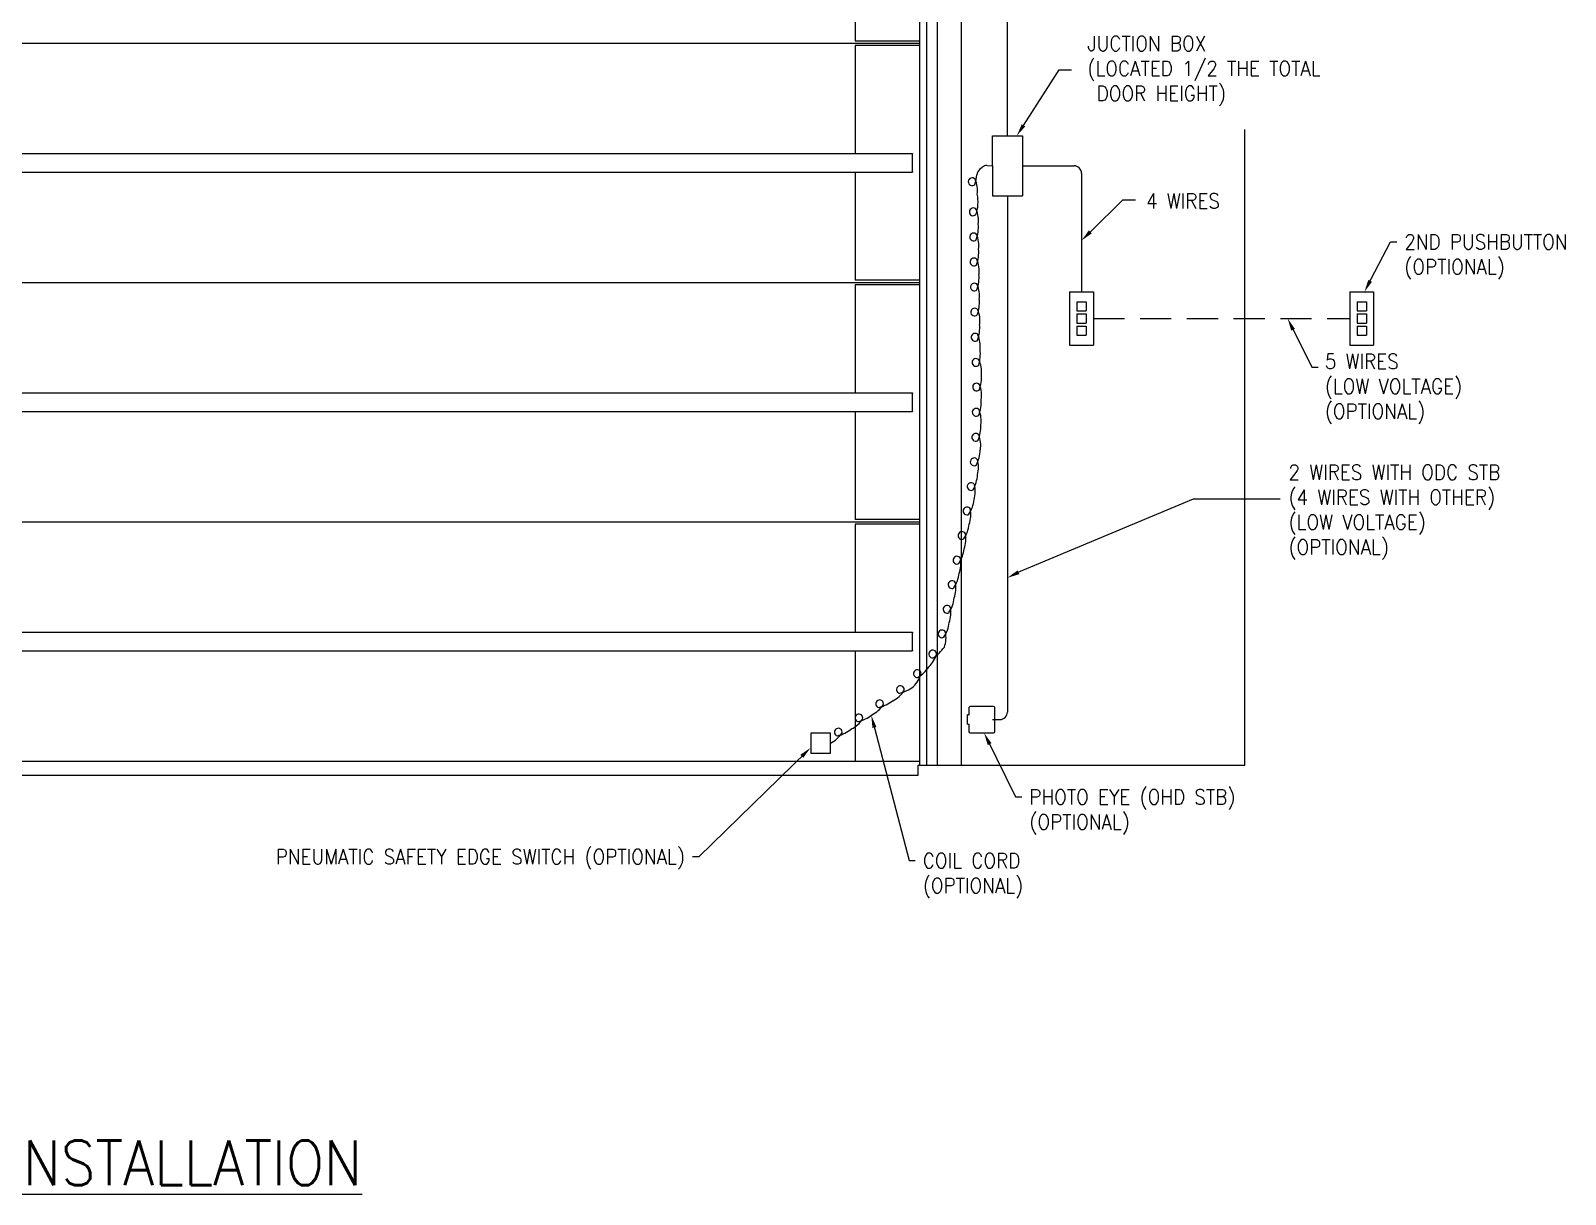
# Model space of a CAD drawing. Extents: x 20 to 307, y 41 to 248.
# Drawn here: x 152.9 to 306.8, y 40.7 to 157.3 of the extents above; entities that cross this region are included whole.
import ezdxf

# ---------------------------------------------------------------- set-up
doc = ezdxf.new("R2010")
doc.units = 0
doc.header["$LTSCALE"] = 0.5
doc.header["$MEASUREMENT"] = 0
doc.linetypes.add('HIDDEN', pattern=[0.375, 0.25, -0.125])
doc.layers.get('0').update_dxf_attribs({"linetype": 'CONTINUOUS'})
doc.layers.add('DIM', color=1, linetype='CONTINUOUS')
doc.styles.add('ROMANS', font='romans.shx', dxfattribs={"width": 0.9, "height": 0.75})

msp = doc.modelspace()

# ---------------------------------------------------------------- linework, layer by layer
for p, q in [((250.84, 146.77), (250.84, 219.46)), ((250.84, 146.77), (250.84, 156.49)), ((252.34, 143.77), (257.52, 143.77)), ((258.27, 143.02), (258.27, 131.12)), ((250.84, 140.77), (250.84, 89)), ((249.36, 88.25), (250.09, 88.25))]:
    msp.add_line(p, q)
at = {"linetype": 'HIDDEN', "ltscale": 25}
msp.add_line((259.46, 128.46), (285.18, 128.46), dxfattribs=at)
for centre, start, end in [((257.52, 143.02), 0, 90), ((250.09, 89), 270, 0)]:
    msp.add_arc(centre, 0.75, start, end)
at = {"layer": 'DIM', "linetype": 'Continuous', "lineweight": 15}
for p, q in [((246.2, 214.82), (246.2, 83.69)), ((243.82, 83.7), (243.82, 205.69)), ((242.08, 83.69), (242.08, 203.84)), ((242.77, 83.7), (242.77, 191.69)), ((235.58, 167.13), (235.58, 156.29)), ((47.68, 156.07), (242.08, 156.07)), ((53.84, 156.07), (235.92, 156.07)), ((235.58, 156.29), (242.08, 156.29)), ((235.58, 155.84), (235.58, 145.01)), ((242.08, 155.84), (235.58, 155.84)), ((235.74, 156.29), (235.77, 156.29)), ((235.77, 155.84), (235.74, 155.84)), ((274.66, 83.69), (274.66, 147.41)), ((48.32, 145.01), (241.32, 145.01)), ((241.32, 145.01), (241.32, 144.95)), ((241.32, 144.94), (241.32, 144.95)), ((241.32, 144.89), (241.32, 144.94)), ((241.32, 144.5), (241.32, 144.89)), ((48.32, 143.13), (241.32, 143.13)), ((235.58, 143.13), (235.58, 132.29)), ((241.32, 144.44), (241.32, 144.5)), ((241.32, 144.32), (241.32, 144.44)), ((241.32, 143.82), (241.32, 144.32)), ((241.32, 143.7), (241.32, 143.82)), ((241.32, 143.64), (241.32, 143.7)), ((241.32, 143.25), (241.32, 143.64)), ((241.32, 143.19), (241.32, 143.25)), ((241.32, 143.18), (241.32, 143.19)), ((241.32, 143.18), (241.32, 143.13)), ((47.68, 132.07), (235.92, 132.07)), ((47.68, 132.07), (242.08, 132.07)), ((242.08, 132.29), (235.58, 132.29)), ((235.58, 131.84), (235.58, 121.01)), ((242.08, 131.84), (235.58, 131.84)), ((235.77, 131.84), (235.74, 131.84)), ((48.32, 121.01), (241.32, 121.01)), ((241.32, 121.01), (241.32, 120.95)), ((241.32, 120.94), (241.32, 120.95)), ((241.32, 120.89), (241.32, 120.94)), ((241.32, 120.5), (241.32, 120.89)), ((241.32, 120.44), (241.32, 120.5)), ((241.32, 120.32), (241.32, 120.44)), ((241.32, 119.82), (241.32, 120.32)), ((48.32, 119.13), (241.32, 119.13)), ((235.58, 119.13), (235.58, 108.29)), ((241.32, 119.7), (241.32, 119.82)), ((241.32, 119.64), (241.32, 119.7)), ((241.32, 119.25), (241.32, 119.64)), ((241.32, 119.19), (241.32, 119.25)), ((241.32, 119.18), (241.32, 119.19)), ((241.32, 119.18), (241.32, 119.13)), ((47.68, 108.07), (242.08, 108.07)), ((55.29, 108.07), (235.92, 108.07)), ((242.08, 108.29), (235.58, 108.29)), ((235.58, 107.84), (235.58, 97.01)), ((242.08, 107.84), (235.58, 107.84)), ((235.77, 107.84), (235.74, 107.84)), ((48.32, 97.01), (241.32, 97.01)), ((241.32, 97.01), (241.32, 96.95)), ((241.32, 96.94), (241.32, 96.95)), ((241.32, 96.89), (241.32, 96.94)), ((241.32, 96.5), (241.32, 96.89)), ((241.32, 96.44), (241.32, 96.5)), ((241.32, 96.32), (241.32, 96.44)), ((241.32, 95.82), (241.32, 96.32)), ((241.32, 95.7), (241.32, 95.82)), ((241.32, 95.64), (241.32, 95.7)), ((241.32, 95.25), (241.32, 95.64)), ((48.32, 95.13), (241.32, 95.13)), ((235.58, 95.13), (235.58, 84.07)), ((241.32, 95.19), (241.32, 95.25)), ((241.32, 95.18), (241.32, 95.19)), ((241.32, 95.18), (241.32, 95.13)), ((247.02, 88.77), (247.02, 89.48)), ((247.15, 89.6), (249.42, 89.6)), ((249.54, 89.48), (249.54, 87.02)), ((246.97, 88.72), (246.85, 88.72)), ((246.85, 87.78), (246.97, 87.78)), ((247.02, 87.02), (247.02, 87.73)), ((249.42, 86.9), (247.15, 86.9)), ((47.68, 84.07), (242.08, 84.07)), ((241.88, 82.66), (241.88, 83.69)), ((241.88, 83.69), (274.66, 83.69)), ((47.88, 82.66), (241.88, 82.66))]:
    msp.add_line(p, q, dxfattribs=at)
at = {"layer": 'DIM'}
for p, q in [((252.45, 147.82), (256.03, 153.4)), ((256.03, 153.4), (257.28, 153.4)), ((249.34, 143.77), (249.34, 146.77)), ((249.34, 146.77), (252.34, 146.77)), ((252.34, 146.77), (252.34, 140.77)), ((248.32, 143.61), (248.05, 143.38)), ((248.83, 143.79), (249.34, 143.77)), ((249.34, 143.77), (249.34, 140.77)), ((249.34, 140.77), (252.34, 140.77)), ((259.16, 137.15), (262.42, 140.35)), ((262.42, 140.35), (263.67, 140.35)), ((286.92, 131.67), (289.25, 136.14)), ((289.25, 136.14), (289.87, 136.14)), ((257.08, 131.12), (257.08, 125.8)), ((257.08, 131.12), (259.46, 131.12)), ((259.46, 131.12), (259.46, 125.8)), ((285.18, 131.12), (285.18, 125.8)), ((285.18, 131.12), (287.55, 131.12)), ((287.55, 131.12), (287.55, 125.8)), ((257.8, 130.12), (257.8, 129.24)), ((257.8, 130.12), (258.74, 130.12)), ((257.8, 129.24), (258.74, 129.24)), ((258.74, 130.12), (258.74, 129.24)), ((285.9, 130.12), (285.9, 129.24)), ((285.9, 130.12), (286.83, 130.12)), ((285.9, 129.24), (286.83, 129.24)), ((286.83, 130.12), (286.83, 129.24)), ((257.8, 128.93), (258.74, 128.93)), ((257.8, 128.93), (257.8, 127.99)), ((257.8, 127.99), (258.74, 127.99)), ((258.74, 128.93), (258.74, 127.99)), ((279.21, 127.9), (281.36, 123.57)), ((285.9, 128.93), (286.83, 128.93)), ((285.9, 128.93), (285.9, 127.99)), ((285.9, 127.99), (286.83, 127.99)), ((286.83, 128.93), (286.83, 127.99)), ((257.8, 127.68), (258.74, 127.68)), ((257.8, 127.68), (257.8, 126.8)), ((257.8, 126.8), (258.74, 126.8)), ((258.74, 127.68), (258.74, 126.8)), ((285.9, 127.68), (286.83, 127.68)), ((285.9, 127.68), (285.9, 126.8)), ((285.9, 126.8), (286.83, 126.8)), ((286.83, 127.68), (286.83, 126.8)), ((257.08, 125.8), (259.46, 125.8)), ((285.18, 125.8), (287.55, 125.8)), ((281.36, 123.57), (281.98, 123.57)), ((251.36, 102.8), (269.51, 110.39)), ((269.51, 110.39), (278.18, 110.39)), ((237.35, 88.06), (240.98, 74.11)), ((246.97, 88.72), (246.98, 88.72)), ((246.97, 87.78), (246.98, 87.78)), ((233.12, 86.88), (231.12, 86.88)), ((231.12, 86.88), (231.12, 84.88)), ((233.12, 84.88), (233.12, 86.88)), ((248.78, 86.34), (251.65, 80.49)), ((230.68, 84.99), (219.9, 74.5)), ((231.12, 84.88), (233.12, 84.88)), ((251.65, 80.49), (252.28, 80.49)), ((219.9, 74.5), (219.27, 74.5)), ((240.98, 74.11), (241.6, 74.11))]:
    msp.add_line(p, q, dxfattribs=at)
for centre, radius, start, end in [((248.53, 142.81), 0.75, 130.2196, 175.6772), ((248.8, 143.04), 0.75, 88.0005, 130.2196), ((247.31, 142.17), 0.388, 39.6697, 312.8827), ((244.04, 143.15), 3.75, 340.3799, 355.6772), ((244.96, 141.29), 2.88, 352.7265, 23.0623), ((244.15, 140.13), 3.75, 340.3799, 12.1977), ((247.42, 139.15), 0.388, 39.6697, 312.8827), ((245.07, 138.27), 2.88, 352.7265, 23.0623), ((247.46, 136.64), 0.388, 39.6697, 312.8827), ((244.18, 137.62), 3.75, 340.3799, 4.4225), ((245.1, 135.76), 2.88, 352.7265, 23.0623), ((244.22, 135.1), 3.75, 340.3799, 4.4225), ((247.49, 134.13), 0.388, 39.6697, 312.8827), ((245.14, 133.24), 2.88, 352.7265, 23.0623), ((244.25, 132.59), 3.75, 340.3799, 4.4225), ((247.53, 131.61), 0.388, 39.6697, 312.8827), ((245.17, 130.73), 2.88, 352.7265, 23.0623), ((247.56, 129.1), 0.388, 39.6697, 312.8827), ((244.29, 130.07), 3.75, 340.3799, 4.4225), ((245.21, 128.22), 2.88, 352.7265, 23.0623), ((244.32, 127.56), 3.75, 340.3799, 4.4225), ((247.6, 126.58), 0.388, 39.6697, 312.8827), ((245.24, 125.7), 2.88, 352.7265, 23.0623), ((244.38, 124.87), 3.75, 343.1025, 7.1451), ((247.69, 124.05), 0.388, 42.3923, 315.6053), ((245.38, 123.06), 2.88, 355.4491, 25.7849), ((247.75, 121.58), 0.388, 37.9327, 311.1457), ((244.51, 122.65), 3.75, 338.6429, 2.6855), ((245.37, 120.77), 2.88, 350.9895, 21.3253), ((244.47, 120.14), 3.75, 338.6429, 2.6855), ((247.71, 119.06), 0.388, 37.9327, 311.1457), ((245.33, 118.25), 2.88, 350.9895, 21.3253), ((247.67, 116.55), 0.388, 37.9327, 311.1457), ((244.42, 117.62), 3.75, 338.6429, 2.6855), ((245.29, 115.74), 2.88, 350.9895, 21.3253), ((247.51, 114.09), 0.388, 32.5458, 305.7588), ((244.38, 115.46), 3.75, 333.2561, 357.2986), ((245.06, 113.51), 2.88, 345.6026, 15.9384), ((244.11, 113.06), 3.75, 331.7812, 355.8238), ((247.2, 111.61), 0.388, 31.071, 304.284), ((244.74, 111.09), 2.88, 344.1278, 14.4636), ((246.79, 109.16), 0.388, 27.4276, 300.6406), ((243.8, 110.81), 3.75, 328.1379, 352.1804), ((244.3, 108.8), 2.88, 340.4844, 10.8202), ((243.3, 108.34), 3.75, 328.1379, 352.1804), ((246.29, 106.7), 0.388, 27.4276, 300.6406), ((243.8, 106.33), 2.88, 340.4844, 10.8202), ((245.79, 104.23), 0.388, 27.4276, 300.6406), ((242.8, 105.88), 3.75, 328.1379, 352.1804), ((243.3, 103.87), 2.88, 340.4844, 10.8202), ((245.29, 101.77), 0.388, 27.4276, 300.6406), ((242.3, 103.42), 3.75, 328.1379, 352.1804), ((242.8, 101.41), 2.88, 340.4844, 10.8202), ((241.8, 100.95), 3.75, 328.1379, 352.1804), ((244.79, 99.3), 0.388, 27.4276, 300.6406), ((242.3, 98.94), 2.88, 340.4844, 10.8202), ((244.29, 96.84), 0.388, 27.4276, 300.6406), ((241.3, 98.49), 3.75, 328.1379, 352.1804), ((241.81, 96.48), 2.88, 340.4844, 10.8202), ((241.43, 97.64), 3.75, 301.4839, 325.5265), ((243.36, 94.82), 0.388, 0.7736, 273.9866), ((240.98, 95.62), 2.88, 313.8304, 344.1662), ((241.81, 92.85), 0.388, 0.7736, 273.9866), ((239.42, 93.64), 2.88, 313.8304, 344.1662), ((239.88, 95.66), 3.75, 301.4839, 325.5265), ((238.07, 92.72), 2.88, 296.2963, 326.6321), ((240.11, 91.25), 0.388, 343.2395, 256.4525), ((239.11, 94.52), 3.75, 283.9497, 307.9923), ((235.99, 91.3), 2.88, 296.2963, 326.6321), ((238.03, 89.83), 0.388, 343.2395, 256.4525), ((237.04, 93.1), 3.75, 283.9497, 307.9923), ((233.92, 89.89), 2.88, 296.2963, 326.6321), ((235.96, 88.41), 0.388, 343.2395, 256.4525), ((234.96, 91.68), 3.75, 283.9497, 307.9923), ((231.84, 88.47), 2.88, 296.2963, 326.6321), ((233.88, 86.99), 0.388, 343.2395, 256.4525), ((232.89, 90.26), 3.75, 283.9497, 307.9923)]:
    msp.add_arc(centre, radius, start, end, dxfattribs=at)
at = {"layer": 'DIM', "linetype": 'Continuous', "lineweight": 15}
for centre, radius, start, end in [((120.85, 88.25), 125.99, 359.7876, 0.2124), ((246.97, 88.77), 0.0494, 279.8532, 0.368), ((246.97, 87.73), 0.0487, 359.5858, 80.672)]:
    msp.add_arc(centre, radius, start, end, dxfattribs=at)
at = {"layer": 'DIM', "linetype": 'Continuous', "lineweight": 15, "extrusion": (0, 0, -1)}
for centre, major_axis, start_param, end_param in [((247.15, 89.48), (0.0886, -0.0886), 2.357564, 3.925621), ((249.42, 89.48), (0.0886, 0.0886), 5.499157, 7.067214), ((247.15, 87.02), (0.0886, 0.0886), 2.357564, 3.925621), ((249.42, 87.02), (0.0886, -0.0886), 5.499157, 7.067214)]:
    msp.add_ellipse(centre, major_axis=major_axis, ratio=0.997265, start_param=start_param, end_param=end_param, dxfattribs=at)
at = {"layer": 'DIM'}
for points in [[(252.63, 147.71), (252.28, 147.93), (251.78, 146.77)], [(259.31, 137), (259.01, 137.29), (258.27, 136.27)], [(287.39, 132.13), (287.02, 132.32), (286.63, 131.12)], [(279.29, 127.24), (279.66, 127.42), (278.94, 128.46)], [(252.05, 102.83), (251.86, 103.2), (250.84, 102.46)], [(237.31, 87.4), (237.71, 87.51), (237.2, 88.66)], [(248.87, 85.69), (249.25, 85.87), (248.51, 86.9)], [(230.08, 84.71), (230.37, 84.41), (231.12, 85.43)]]:
    msp.add_solid(points, dxfattribs=at)

# ---------------------------------------------------------------- texts
at = {"layer": 'DIM', "style": 'ROMANS', "width": 0.9}
msp.add_text('%%UTYPICAL INSTALLATION', height=4.5, dxfattribs=at).set_placement((127.31, 41.56))
at = {"layer": 'DIM', "char_height": 1.5, "style": 'ROMANS'}
for s, insert, attachment_point in [('JUCTION BOX\\P(LOCATED 1/2 THE TOTAL\\P DOOR HEIGHT)', (258.86, 156.77), 1), ('4 WIRES', (264.74, 141), 1), ('2ND PUSHBUTTON\\P(OPTIONAL)', (290.63, 136.89), 1), ('5 WIRES\\P(LOW VOLTAGE)\\P(OPTIONAL)', (282.66, 124.91), 1), ('2 WIRES WITH ODC STB\\P(4 WIRES WITH OTHER)\\P(LOW VOLTAGE)\\P(OPTIONAL)', (279.02, 113.79), 1), ('PHOTO EYE (OHD STB)\\P(OPTIONAL)', (253.04, 81.24), 1), ('PNEUMATIC SAFETY EDGE SWITCH (OPTIONAL) ', (218.51, 75.25), 3), ('COIL CORD\\P(OPTIONAL)', (242.36, 74.86), 1)]:
    msp.add_mtext(s, dxfattribs=dict(at, insert=insert, attachment_point=attachment_point))

doc.saveas('drawing.dxf')
